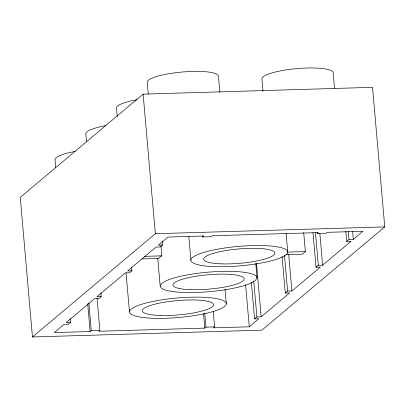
<?xml version="1.0" encoding="UTF-8"?>
<svg xmlns="http://www.w3.org/2000/svg" width="405" height="405" viewBox="0 0 405 405"><rect width="100%" height="100%" fill="white"/><g stroke="black" fill="none" stroke-linecap="round" stroke-linejoin="round"><path stroke-width="0.61" d="M257.033 277.87L255.383 280.549L250.548 283.318A48.605 9.771 -5 0 1 196.076 292.461A48.605 9.771 -5 0 1 160.177 286.001L161.828 283.323L166.663 280.554A48.605 9.771 -5 0 1 221.13 271.411A48.605 9.771 -5 0 1 257.033 277.87L255.768 263.422M143.127 94.147L20.25 197.397L32.461 336.965L261.873 330.156L384.75 226.906L372.539 87.338L143.127 94.147L155.338 233.715L32.461 336.965M70.151 318.684L70.48 322.451L68.177 324.39L63.874 324.516L54.275 332.581L90.123 331.518L91.272 330.551L99.873 330.298L97.073 298.252M100.87 292.871L101.199 296.642L98.896 298.576L94.593 298.703L66.177 322.582L70.48 322.451M131.59 267.057L131.919 270.829L129.615 272.762L125.312 272.889L96.896 296.769L101.199 296.642M162.304 241.243L162.638 245.015L160.334 246.949L156.031 247.08L127.615 270.955L131.919 270.829M202.52 235.725L202.627 236.981L203.781 236.014L167.933 237.077L158.335 245.141L162.638 245.015M99.873 330.298L98.724 331.265L204.829 328.116L205.978 327.144L214.584 326.891L213.207 311.182M317.226 232.318L317.333 233.574L318.487 232.607L212.382 235.756L211.233 236.728L202.627 236.981M214.584 326.891L213.43 327.858L249.277 326.794L258.876 318.73L254.573 318.856L251.389 282.417M303.699 232.693L305.355 251.581L302.282 254.163L285.96 254.649M254.573 318.856L256.876 316.923L261.179 316.791L289.595 292.916L285.292 293.043L282.103 256.603M285.292 293.043L287.596 291.109L291.899 290.982L320.315 267.103L316.011 267.229L312.989 232.678M316.011 267.229L318.315 265.295L322.618 265.169L351.034 241.289L346.731 241.42L345.85 231.366M346.731 241.42L349.034 239.482L353.337 239.355L362.936 231.29L327.088 232.354L325.939 233.32L317.333 233.574M160.947 245.769L161.828 255.844L159.54 257.155L158.76 258.425L141.806 258.927M155.338 233.715L384.75 226.906M144.251 256.365L161.828 255.844M287.145 252.123L305.355 251.581M352.623 231.189L353.337 239.355M348.32 231.316L349.034 239.482M334.525 88.366L333.163 72.789A35.756 7.189 -5 0 0 297.533 68.561A35.756 7.189 -5 0 0 261.913 78.767L263.002 91.231M319.869 233.751L322.618 265.169M315.46 232.627L318.315 265.295M288.709 254.537L291.899 290.982M286.102 233.209L287.747 252.057A48.605 9.771 -5 0 1 215.116 266.652A48.605 9.771 -5 0 1 215.106 249.662A48.605 9.771 -5 0 1 287.747 252.057M284.462 255.297L287.596 291.109M256.507 263.387L261.179 316.791M253.748 281.111L256.876 316.923M245.592 284.7L249.277 326.794M219.874 92.391L218.457 76.191A35.756 7.189 -5 0 0 182.827 71.968A35.756 7.189 -5 0 0 147.207 82.174L148.24 94.011M225.048 289.231L226.314 303.684A48.605 9.771 -5 0 1 153.677 318.274A48.605 9.771 -5 0 1 153.667 301.285A48.605 9.771 -5 0 1 226.314 303.684M204.768 313.323L205.978 327.144M203.563 313.662L204.829 328.116M188.811 236.312L190.897 260.187M157.763 258.355L160.177 286.001M117.247 116.711L116.488 107.988A35.756 7.189 -5 0 1 137.244 99.686M126.051 272.859L129.463 311.815M86.478 141.897L85.769 133.802A35.756 7.189 -5 0 1 105.923 125.606M88.852 302.905L91.272 330.551M87.703 303.877L90.123 331.518M55.758 167.71L55.05 159.61A35.756 7.189 -5 0 1 75.203 151.419M190.795 289.681A35.756 7.189 -5 0 0 244.23 278.944A35.756 7.189 -5 0 0 190.79 277.182A35.756 7.189 -5 0 0 190.795 289.681M160.076 315.49A35.756 7.189 -5 0 0 213.511 304.757A35.756 7.189 -5 0 0 160.071 302.996A35.756 7.189 -5 0 0 160.076 315.49M221.515 263.868A35.756 7.189 -5 0 0 274.949 253.13A35.756 7.189 -5 0 0 221.51 251.368A35.756 7.189 -5 0 0 221.515 263.868"/></g></svg>
